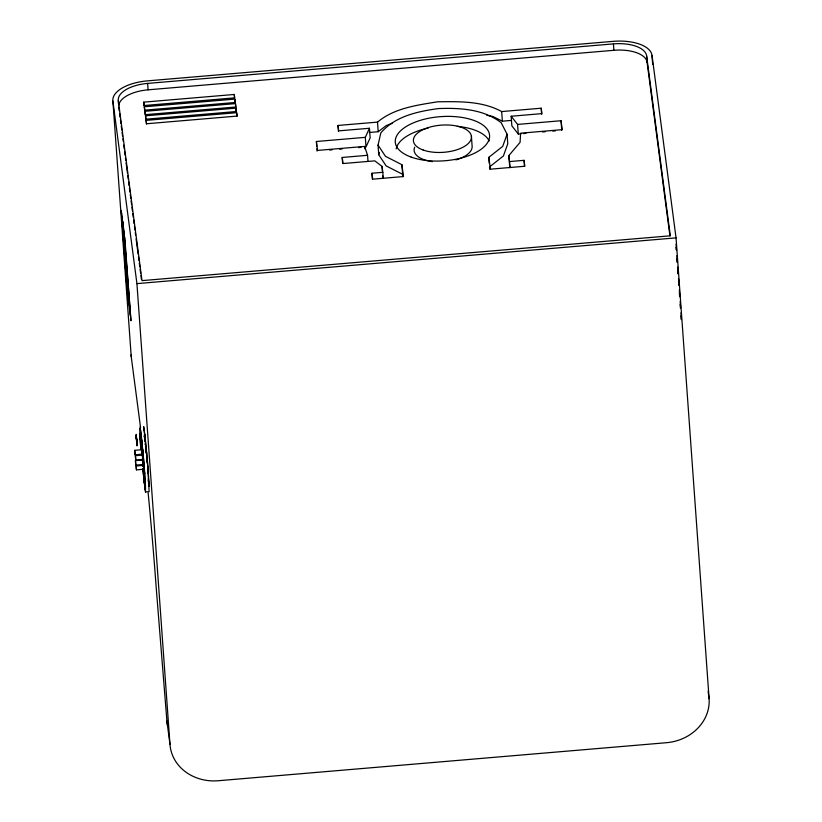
<?xml version="1.0" encoding="UTF-8"?>
<svg xmlns="http://www.w3.org/2000/svg" width="822" height="822" viewBox="0 0 822 822"><rect width="100%" height="100%" fill="white"/><g stroke="black" fill="none" stroke-linecap="round" stroke-linejoin="round"><path stroke-width="1.23" d="M142.596 463.988L142.73 465.571M142.124 451.247L141.929 449.716L134.695 450.333L135.075 454.792L142.319 454.176L142.298 453.436M142.771 456.015L142.638 455.008L135.383 455.727L135.774 460.084L143.018 459.467L142.997 458.727M143.038 463.752L143.059 464.492L135.825 465.108L135.435 460.639L142.679 460.022L143.018 463.002M135.774 460.084L135.394 455.614M135.825 465.108L135.435 460.639M143.501 466.238L143.388 465.365L136.144 465.971L136.462 469.835L136.267 468.026M136.483 469.865L143.716 469.259L143.634 467.708M142.638 455.008L142.658 455.748M142.679 460.022L142.699 460.762M143.388 465.365L143.398 466.557M402.914 176.689L402.605 174.315L386.165 165.921L378.737 154.742L378.048 145.134L380.812 132.938C395.135 116.169 417.617 111.453 438.465 108.566C460.094 107.795 483.346 109.028 501.194 122.725L507.071 134.191L507.76 143.799L503.403 155.975L489.511 166.938L489.83 169.311M378.737 154.742L379.25 152.481M507.071 134.191L502.715 146.367L488.823 157.331L489.254 163.342M143.593 429.762L143.737 426.659L147.457 461.666L149.131 491.669L145.515 491.977L143.829 461.964L140.12 426.967L141.137 448.648M369.458 128.263L370.147 137.87L365.995 146.953L365.307 137.346L369.458 128.263L338.715 130.873L337.996 125.458L377.524 122.108C394.17 108.134 416.877 105.175 437.623 101.794C459.118 101.538 482.288 100.901 501.677 111.566L541.205 108.216L541.914 113.631L511.171 116.241L511.859 125.848L518.281 134.027L520.84 133.811M139.576 433.646L140.654 446.182M140.603 445.514L140.336 439.534M509.794 167.616L508.787 155.635L520.069 142.37L520.624 133.185L562.227 129.65L561.056 120.731L517.593 124.42L511.171 116.241M369.284 132.476L378.212 131.715L386.278 125.561L392.217 123.249M147.641 83.412L613.438 43.885A31.38 14.714 -4.1 0 1 646.616 55.834L670.31 235.801L142 280.631L118.306 100.674A31.38 14.714 -4.1 0 1 147.641 83.412L148.094 89.824A31.38 14.714 -4.1 0 0 118.779 105.154M148.094 89.824L613.89 50.296A31.38 14.714 -4.1 0 1 647.078 62.246L669.93 235.873M143.706 102.144L234.249 94.468L234.691 97.849L144.158 105.535L143.706 102.144L144.045 105.822M144.323 106.778L234.856 99.092L235.298 102.473L144.764 110.158L144.323 106.778L144.662 110.446M144.919 111.299L235.452 103.613L235.893 107.004L145.36 114.679L144.919 111.299L145.258 114.967M145.515 115.81L236.048 108.134L236.489 111.515L145.956 119.2L145.515 115.81L145.854 119.488M146.111 120.372L236.644 112.686L237.085 116.077L146.552 123.762L146.111 120.372L146.45 124.05M486.768 115.306L492.881 116.508L502.365 121.183L511.294 120.423M316.717 146.295L316.378 141.497L365.307 137.346M367.989 161.318L367.557 155.307L364.629 146.419L317.549 150.416L316.378 141.497M329.612 150.036L332.119 149.83M339.65 149.183L342.158 148.977M358.464 147.59L360.971 147.374M523.398 133.596L525.957 133.38M542.571 131.972L545.13 131.746M552.795 131.099L555.353 130.883M342.64 163.465L342.209 157.464L367.557 155.307M372.387 179.247L371.955 173.237L382.826 172.312L383.258 178.323M508.787 155.635L509.568 161.564L524.056 160.331L524.837 166.25L490.385 169.178L488.823 157.331M676.044 237.866L652.021 55.382A36.805 17.252 -4.1 0 0 613.099 41.357L147.302 80.885A36.805 17.252 -4.1 0 0 112.902 101.127L136.925 283.621L676.044 237.866L709.098 698.659A45.611 40.278 -7.5 0 1 666.55 742.698L218.292 780.736A45.611 40.278 -7.5 0 1 169.979 744.413L166.917 721.13L156.18 587.298A107.168 2.63 85.1 0 0 148.135 492.851M371.955 173.237L372.736 179.165L403.468 176.555L401.917 164.708L385.477 156.314L378.048 145.134M382.826 172.312L382.045 166.393L374.801 160.855L343.01 163.547L342.209 157.464M143.778 472.732L144.127 473.534L143.716 466.259M142.298 454.134L142.134 452.645M143.049 464.451L142.977 463.927M134.695 450.333L134.931 452.439M136.144 465.971L136.349 467.821M145.021 443.87L145.443 445.123M145.515 491.977L142.936 469.886M135.055 454.751L134.839 452.686M708.132 691.312L709.098 698.659M382.733 176L383.042 178.374M118.758 107.076L119.262 110.878M119.601 113.415L120.094 117.217M120.433 119.755L120.937 123.557M121.266 126.085L121.769 129.886M122.098 132.424L122.601 136.226M122.93 138.764L123.269 141.292M123.773 145.104L124.266 148.905M124.605 151.433L125.098 155.235M125.437 157.773L125.766 160.311M126.105 162.838L127.441 172.98M127.77 175.518L128.273 179.319M128.602 181.847L129.105 185.649M129.444 188.187L129.938 191.988M130.277 194.526L130.78 198.328M131.109 200.866L131.612 204.668M131.941 207.195L132.445 210.997M132.774 213.535L133.277 217.337M133.616 219.875L134.109 223.676M134.448 226.204L134.952 230.006M135.281 232.544L135.62 235.082M136.113 238.883L138.117 254.09M138.456 256.628L138.949 260.43M139.288 262.958L139.781 266.76M140.12 269.297L140.624 273.099M140.952 275.637L141.456 279.439M124.071 232.123L130.945 320.765L124.759 237.301M129.568 310.346L123.382 226.882L130.256 315.576M112.902 101.127L131.243 356.81L140.541 427.461M136.709 439.842L136.164 434.345L136.986 445.822L136.226 435.917L136.986 444.209M136.75 440.982C135.476 427.974 136.935 446.11 136.822 442.472L136.904 443.13M142.668 463.998L142.884 465.971M148.35 478.949L148.895 485.802L148.361 480.541M142.638 459.025L142.864 461.563M145.093 440.633L145.237 441.589L145.083 438.773M142.72 451.052L142.607 450.086L142.689 451.812M142.833 453.497L142.977 454.504L142.915 453.282M140.624 435.187L140.49 434.17L140.541 435.393M140.737 437.623L140.87 438.64L140.819 437.417M144.343 471.725L144.477 472.732L144.456 471.992M142.915 459.21L143.141 460.854L142.956 458.244M141.302 447.363L141.168 446.356L141.23 447.579M141.466 450.251L141.363 449.285M142.966 464.235L143.151 465.807L143.244 463.69L143.593 467.204M143.645 469.29L143.86 470.924L143.86 470.338M144.908 481.271L144.775 480.254L144.795 480.993M145.021 483.706L145.155 484.723L145.134 483.983M143.398 469.136L144.261 474.9L141.405 444.178L141.733 449.994M145.936 449.778L146.306 453.282M142.802 455.183L141.528 445.545L141.805 450.497M144.333 479.966L144.21 478.979L144.251 480.11M142.946 468.715L143.234 470.934L143.12 468.746M144.929 436.903L144.621 434.355L144.775 437.17M142.771 451.576C141.826 442.359 143.727 462.211 142.781 452.963M141.312 438.938L141.497 440.51L141.446 439.328M144.282 469.804L143.973 466.886L144.148 469.485M144.292 471.191L144.6 474.119L144.425 471.509M140.675 435.711L140.398 432.855L140.593 435.948M142.833 457.926L142.884 458.46L142.781 457.361M140.685 437.099L140.994 440.017L140.778 436.862M144.96 481.795L144.651 478.866L144.826 481.476M144.97 483.182L145.278 486.1L145.093 483.5M144.384 480.5L144.076 477.541L144.292 480.654M144.384 481.815L144.58 483.387L144.528 482.206M236.644 112.686L236.983 116.364M236.048 108.134L236.387 111.802L236.12 109.398M235.452 103.613L235.791 107.292M234.856 99.092L235.195 102.76M234.249 94.468L234.589 98.137M146.408 453.086L146.09 448.35L146.624 453.6M144.292 434.972L144.456 436.842M144.23 436.297L144.312 437.222M142.771 451.144L142.936 453.014M142.73 452.388L142.792 453.395M141.353 438.198L141.137 436.102L141.168 437.232M142.812 456.107L142.894 457.042M144.24 470.616L144.302 471.623M142.874 457.114L142.052 452.141M143.542 466.177L143.706 468.057M144.949 481.363L145.011 482.37M140.675 435.28L140.726 436.287M142.175 451.823L141.816 448.915M144.97 483.613L144.816 481.743M140.696 437.53L140.531 435.66M141.353 447.466L141.507 449.336M144.384 480.089L144.436 481.076M141.405 448.463L141.045 444.969L141.271 448.124M141.374 449.716L141.209 447.846M146.727 458.09L147.128 462.95M144.436 471.242L144.117 468.314L144.117 469.002M144.138 469.752L144.508 472.136M141.466 439.082L141.004 434.663L141.209 437.787M145.032 482.288L145.114 483.233M141.158 437.479L141.62 441.897L141.405 438.773M142.73 456.775L142.977 457.977M142.196 451.751L142.278 452.696M142.679 456.487L142.751 457.433M140.757 436.205L140.829 437.15M144.466 481.024L144.538 481.959M141.857 452.326L142.165 456.066M142.381 458.563L142.586 461.06M144.23 480.346L144.693 484.775L144.477 481.651M144.066 468.859L144.199 470.04M145.052 482.946L145.186 484.127M144.744 480.849L144.867 482.031M142.915 457.7L143.049 458.871M142.216 452.408L142.34 453.59M142.966 462.724L143.09 463.896M141.456 449.048L141.579 450.23M676.074 244.185L676.527 250.546M676.886 255.632L677.349 261.982M677.708 267.068L678.171 273.418M678.53 278.504L678.993 284.864M679.352 289.94L679.804 296.3M680.174 301.386L680.626 307.736M680.996 312.822L681.448 319.172M676.085 247.155L676.259 249.703M676.896 258.601L677.174 262.413M677.718 270.037L677.996 273.849M678.54 281.473L678.818 285.285M679.362 292.92L679.64 296.732M680.184 304.356L680.452 308.168M681.006 315.792L681.274 319.604M652.021 55.382L652.668 64.332M646.616 55.834L647.078 62.246M613.438 43.885L613.89 50.296M561.056 120.731L561.745 130.338M541.205 108.216L541.636 114.217M524.056 160.331L524.487 166.332M517.593 124.42L518.281 134.027M509.568 161.564L510 167.565M501.677 111.566L502.365 121.183M471.407 136.267L472.095 145.874A29.089 13.635 -4.1 0 1 455.861 159.9M401.917 164.708L402.605 174.315M382.045 166.393L382.384 171.202M377.524 122.108L378.212 131.715M364.629 146.419L364.804 148.823M337.996 125.458L338.428 131.469M316.891 148.7L317.066 151.104M136.925 283.621L169.979 744.413M118.306 100.674L118.615 104.939M142.658 465.129L142.72 465.94M139.802 436.574L139.956 438.979M143.768 468.951L143.829 469.722M142.555 454.813L142.607 455.594M143.285 464.892L143.439 466.423M142.257 452.963L142.401 454.361M143.007 463.269L143.141 464.677M141.857 449.531L141.908 450.312M142.648 460.618L142.566 459.221M147.559 468.879L147.816 473.451M396.173 148.833A47.265 22.153 -4.1 0 1 428.139 128.119M457.289 126.362A47.265 22.153 -4.1 0 1 489.172 140.942M432.485 161.636A29.089 13.635 -4.1 0 1 414.678 147.2M167.678 726.34A45.611 40.278 -7.5 0 1 166.917 721.13M131.243 356.81A36.805 17.252 -4.1 0 1 131.263 354.549M143.716 429.742A30.959 0.76 85.1 0 1 145.34 439.369A30.959 0.76 85.1 0 1 148.32 473.441M148.422 474.767A30.959 0.76 85.1 0 1 149.101 486.223M141.261 449.655A30.959 0.76 85.1 0 1 141.168 434.694A30.959 0.76 85.1 0 1 145.391 484.61A30.959 0.76 85.1 0 1 142.874 468.715M147.6 466.577L148.217 473.811L147.631 466.649M121.666 213.874L121.224 210.483L127.41 293.947L121.666 213.874M122.416 219.587L121.975 216.207L128.17 299.66L122.416 219.587M123.095 224.704L122.653 221.324L128.838 304.787L123.095 224.704M411.195 157.105A47.265 22.153 -4.1 0 0 488.658 140.552A47.265 22.153 -4.1 0 0 427.45 118.512A47.265 22.153 -4.1 0 0 411.195 157.105M423.207 150.036A29.089 13.635 -4.1 0 0 470.883 139.853A29.089 13.635 -4.1 0 0 433.215 126.28A29.089 13.635 -4.1 0 0 423.207 150.036"/></g></svg>
